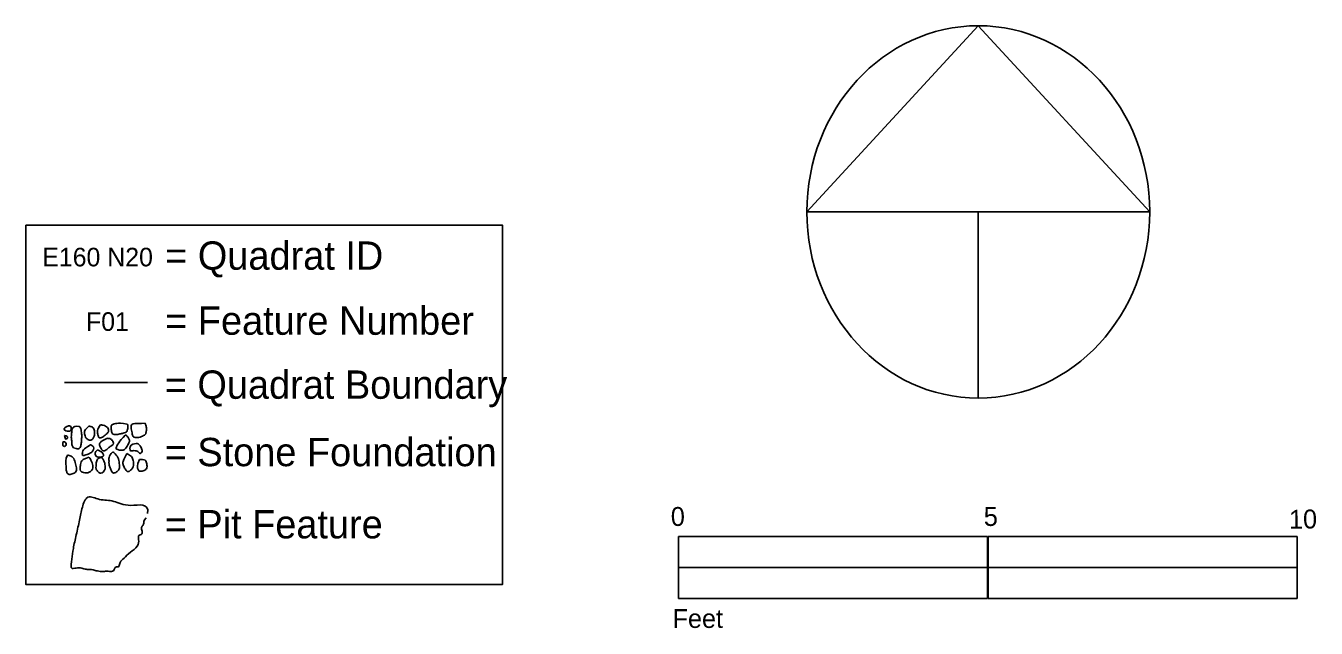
# Model space of a CAD drawing. Extents: x 132.5 to 190, y 19.6 to 50.
# Drawn here: x 132.53 to 153.34, y 19.62 to 29.35 of the extents above; entities that cross this region are included whole.
import ezdxf

# ---------------------------------------------------------------- set-up
doc = ezdxf.new("R2010")
doc.units = 0
for name, color, linetype in [('Grid Coordinates', 7, 'Continuous'), ('Key', 7, 'Continuous'), ('Scale', 7, 'Continuous')]:
    doc.layers.add(name, color=color, linetype=linetype)

msp = doc.modelspace()

# ---------------------------------------------------------------- linework, layer by layer
at = {"layer": 'Grid Coordinates'}
msp.add_line((147.889, 26.343), (147.889, 23.339), dxfattribs=at)
msp.add_lwpolyline([(145.124, 26.343), (147.889, 29.346), (150.653, 26.343)], close=True, dxfattribs=at)
msp.add_ellipse((147.889, 26.343), major_axis=(0, 3.004), ratio=0.920237, dxfattribs=at)
at = {"layer": 'Key'}
for p, q in [((133.155, 23.59), (134.489, 23.59)), ((148.038, 21.103), (143.055, 21.103)), ((148.038, 20.605), (148.038, 21.103)), ((153.032, 20.605), (148.049, 20.605)), ((153.032, 20.106), (153.032, 20.605))]:
    msp.add_line(p, q, dxfattribs=at)
msp.add_lwpolyline([(132.529, 26.131), (140.215, 26.131), (140.215, 20.329), (132.529, 20.329)], close=True, dxfattribs=at)
for points in [[(143.055, 21.103), (143.055, 20.605), (148.038, 20.605)], [(148.049, 20.605), (148.049, 20.106), (153.032, 20.106)]]:
    msp.add_lwpolyline(points, dxfattribs=at)
for points in [[(133.219, 22.893), (133.153, 22.868), (133.135, 22.829), (133.174, 22.806), (133.219, 22.802), (133.252, 22.81), (133.262, 22.826), (133.259, 22.869), (133.248, 22.888), (133.219, 22.893), (133.219, 22.893), (133.219, 22.893)], [(133.733, 22.907), (133.7, 22.866), (133.678, 22.812), (133.689, 22.758), (133.699, 22.704), (133.732, 22.687), (133.794, 22.726), (133.861, 22.783), (133.872, 22.83), (133.82, 22.896), (133.733, 22.907), (133.733, 22.907), (133.733, 22.907)], [(134.163, 22.918), (134.073, 22.938), (133.984, 22.929), (133.922, 22.915), (133.897, 22.881), (133.91, 22.81), (133.921, 22.756), (133.978, 22.743), (134.05, 22.76), (134.098, 22.772), (134.137, 22.781), (134.158, 22.798), (134.164, 22.821), (134.174, 22.842), (134.18, 22.889), (134.163, 22.918), (134.163, 22.918), (134.163, 22.918)], [(134.453, 22.931), (134.364, 22.929), (134.269, 22.927), (134.241, 22.921), (134.219, 22.896), (134.233, 22.825), (134.251, 22.729), (134.267, 22.703), (134.351, 22.697), (134.439, 22.736), (134.465, 22.757), (134.475, 22.818), (134.476, 22.873), (134.453, 22.931), (134.453, 22.931), (134.453, 22.931)], [(133.155, 22.734), (133.161, 22.666), (133.189, 22.679), (133.206, 22.698), (133.201, 22.72), (133.155, 22.734), (133.155, 22.734), (133.155, 22.734)], [(133.388, 22.882), (133.32, 22.889), (133.278, 22.855), (133.267, 22.814), (133.271, 22.794), (133.265, 22.755), (133.26, 22.707), (133.27, 22.653), (133.272, 22.561), (133.295, 22.534), (133.34, 22.526), (133.377, 22.512), (133.406, 22.538), (133.423, 22.59), (133.427, 22.666), (133.434, 22.741), (133.418, 22.827), (133.41, 22.867), (133.388, 22.882), (133.388, 22.882), (133.388, 22.882)], [(133.543, 22.885), (133.491, 22.839), (133.47, 22.798), (133.48, 22.744), (133.486, 22.71), (133.526, 22.665), (133.58, 22.654), (133.619, 22.687), (133.639, 22.736), (133.64, 22.815), (133.614, 22.875), (133.543, 22.885), (133.543, 22.885), (133.543, 22.885)], [(133.844, 22.69), (133.744, 22.646), (133.706, 22.598), (133.726, 22.558), (133.758, 22.495), (133.785, 22.477), (133.836, 22.51), (133.876, 22.55), (133.929, 22.578), (133.949, 22.603), (133.919, 22.68), (133.844, 22.69), (133.844, 22.69), (133.844, 22.69)], [(134.133, 22.739), (134.028, 22.637), (133.977, 22.525), (133.987, 22.513), (134.061, 22.493), (134.115, 22.498), (134.151, 22.539), (134.196, 22.626), (134.206, 22.656), (134.18, 22.701), (134.15, 22.742), (134.133, 22.739), (134.133, 22.739), (134.133, 22.739)], [(133.131, 22.635), (133.121, 22.593), (133.127, 22.562), (133.154, 22.556), (133.174, 22.57), (133.183, 22.603), (133.17, 22.628), (133.131, 22.635), (133.131, 22.635), (133.131, 22.635)], [(133.571, 22.584), (133.508, 22.545), (133.441, 22.508), (133.439, 22.423), (133.442, 22.405), (133.49, 22.416), (133.584, 22.453), (133.613, 22.487), (133.632, 22.533), (133.61, 22.568), (133.571, 22.584), (133.571, 22.584), (133.571, 22.584)], [(133.682, 22.502), (133.641, 22.464), (133.651, 22.41), (133.677, 22.385), (133.728, 22.382), (133.776, 22.394), (133.787, 22.421), (133.755, 22.472), (133.682, 22.502), (133.682, 22.502), (133.682, 22.502)], [(134.306, 22.607), (134.224, 22.587), (134.202, 22.55), (134.212, 22.496), (134.215, 22.479), (134.293, 22.498), (134.353, 22.466), (134.373, 22.433), (134.399, 22.459), (134.412, 22.491), (134.384, 22.559), (134.336, 22.605), (134.306, 22.607), (134.306, 22.607), (134.306, 22.607)], [(133.199, 22.418), (133.163, 22.345), (133.18, 22.255), (133.176, 22.199), (133.186, 22.145), (133.206, 22.103), (133.283, 22.108), (133.334, 22.144), (133.353, 22.17), (133.342, 22.224), (133.322, 22.329), (133.282, 22.4), (133.199, 22.418), (133.199, 22.418), (133.199, 22.418)], [(133.551, 22.383), (133.449, 22.358), (133.414, 22.308), (133.407, 22.228), (133.398, 22.181), (133.416, 22.148), (133.505, 22.125), (133.553, 22.137), (133.597, 22.174), (133.614, 22.203), (133.608, 22.292), (133.551, 22.383), (133.551, 22.383), (133.551, 22.383)], [(133.755, 22.381), (133.707, 22.369), (133.684, 22.364), (133.662, 22.29), (133.662, 22.236), (133.656, 22.195), (133.696, 22.141), (133.736, 22.119), (133.78, 22.145), (133.799, 22.17), (133.815, 22.218), (133.798, 22.312), (133.755, 22.381), (133.755, 22.381), (133.755, 22.381)], [(133.934, 22.469), (133.89, 22.433), (133.863, 22.377), (133.874, 22.323), (133.865, 22.27), (133.888, 22.214), (133.909, 22.158), (133.93, 22.123), (133.978, 22.134), (134.03, 22.172), (134.042, 22.22), (134.037, 22.305), (134.008, 22.407), (133.934, 22.469), (133.934, 22.469), (133.934, 22.469)], [(134.158, 22.443), (134.122, 22.374), (134.102, 22.321), (134.087, 22.286), (134.112, 22.221), (134.149, 22.165), (134.176, 22.141), (134.235, 22.18), (134.27, 22.246), (134.263, 22.336), (134.241, 22.397), (134.158, 22.443), (134.158, 22.443), (134.158, 22.443)], [(134.362, 22.347), (134.316, 22.245), (134.341, 22.174), (134.36, 22.15), (134.447, 22.17), (134.475, 22.194), (134.488, 22.23), (134.471, 22.32), (134.458, 22.337), (134.408, 22.351), (134.362, 22.347), (134.362, 22.347), (134.362, 22.347)], [(134.491, 21.476), (134.528, 21.656), (134.171, 21.559), (133.948, 21.697), (133.714, 21.682), (133.509, 21.793), (133.434, 21.571), (133.398, 21.376), (133.342, 21.131), (133.29, 20.899), (133.272, 20.743), (133.24, 20.566), (133.343, 20.602), (133.433, 20.6), (133.501, 20.57), (133.57, 20.572), (133.609, 20.572), (133.682, 20.544), (133.776, 20.539), (133.857, 20.546), (133.935, 20.532), (133.959, 20.582), (133.981, 20.626), (134.037, 20.604), (134.042, 20.693), (134.109, 20.748), (134.207, 20.852), (134.351, 20.941), (134.35, 21.062), (134.335, 21.129), (134.415, 21.137), (134.399, 21.209), (134.386, 21.269), (134.445, 21.29), (134.419, 21.357), (134.47, 21.408)]]:
    msp.add_open_spline(points, degree=3, dxfattribs=at)
at = {"layer": 'Scale'}
for p, q in [((143.055, 21.103), (148.038, 21.103)), ((148.038, 21.103), (148.038, 20.605)), ((148.049, 21.103), (153.032, 21.103)), ((153.032, 21.103), (153.032, 20.605)), ((143.055, 20.605), (148.038, 20.605)), ((148.038, 20.605), (148.038, 20.106)), ((148.049, 20.605), (153.032, 20.605)), ((153.032, 20.605), (153.032, 20.106))]:
    msp.add_line(p, q, dxfattribs=at)
for points in [[(148.038, 20.605), (143.055, 20.605), (143.055, 21.103)], [(153.032, 20.605), (148.049, 20.605), (148.049, 21.103)], [(148.038, 20.106), (143.055, 20.106), (143.055, 20.605)], [(153.032, 20.106), (148.049, 20.106), (148.049, 20.605)]]:
    msp.add_lwpolyline(points, dxfattribs=at)

# ---------------------------------------------------------------- texts
at = {"layer": 'Key'}
for s, height, p in [('= Quadrat ID', 0.4572, (134.776, 25.41)), ('E160 N20', 0.3, (132.794, 25.464)), ('= Feature Number', 0.4572, (134.776, 24.36)), ('F01', 0.3, (133.499, 24.423)), ('= Quadrat Boundary', 0.4572, (134.769, 23.327)), ('= Stone Foundation', 0.4572, (134.768, 22.239)), ('= Pit Feature', 0.4572, (134.768, 21.074))]:
    msp.add_text(s, height=height, dxfattribs=at).set_placement(p)
at = {"layer": 'Scale'}
for s, height, p in [('0', 0.305, (142.933, 21.273)), ('5', 0.305, (147.98, 21.273)), ('10', 0.3048, (152.902, 21.228))]:
    msp.add_text(s, height=height, rotation=1, dxfattribs=at).set_placement(p)
msp.add_text('Feet', height=0.3038, dxfattribs=at).set_placement((142.959, 19.629))

doc.saveas('drawing.dxf')
